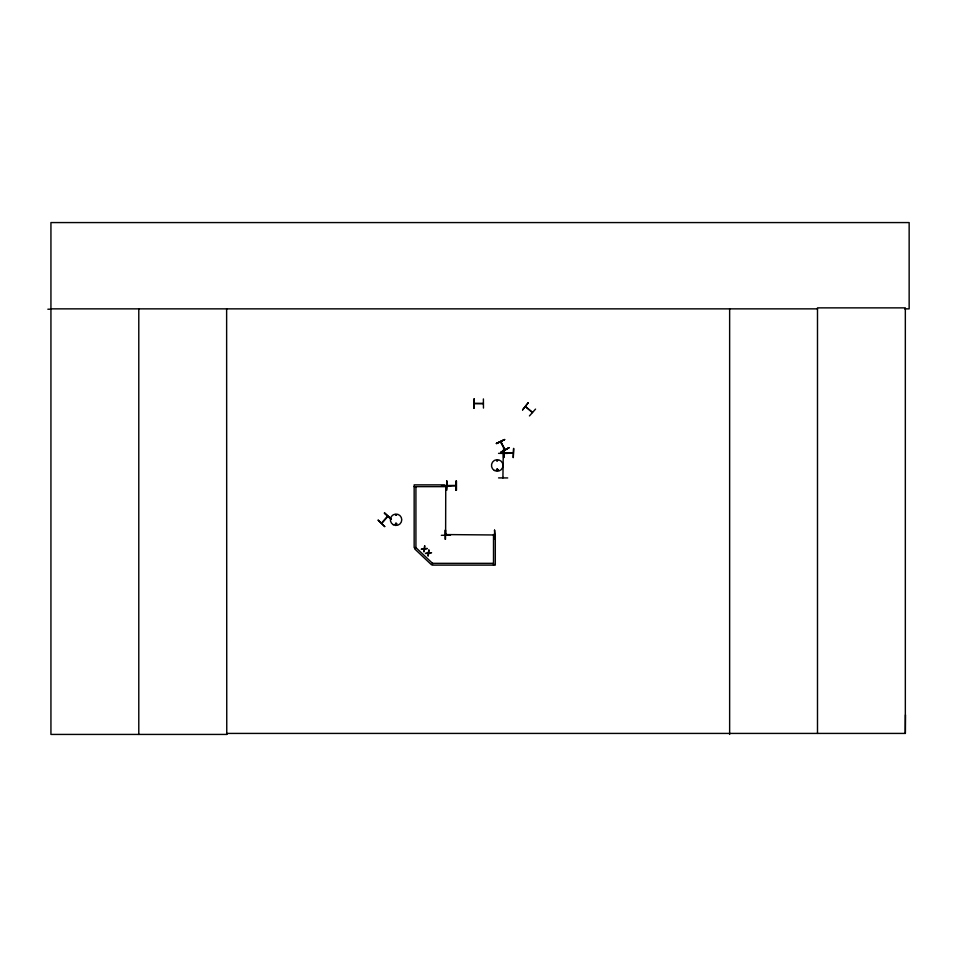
<?xml version="1.0" encoding="UTF-8"?>
<svg xmlns="http://www.w3.org/2000/svg" width="957" height="957" viewBox="0 0 957 957"><rect width="100%" height="100%" fill="white"/><g stroke="black" fill="none" stroke-linecap="round" stroke-linejoin="round"><path stroke-width="1.44" d="M904.676 308.86L909.15 308.86L909.15 222.574L50.936 222.574L50.936 734.426L226.761 734.426L226.642 733.421L905.334 733.421L905.466 714.915M525.584 406.629L532.367 412.611M532.511 412.276L525.501 406.689M396.509 515.129L395.576 515.022L396.557 514.89M395.456 524.041C397.287 522.343 396.007 525.644 395.6 524.316M496.755 460.712L497.688 460.461L497.03 461.095M496.396 469.504C498.501 472.925 497.64 466.346 496.539 470.138M497.855 469.887C496.803 467.471 496.396 471.801 497.796 469.731M445.699 486.383L446.118 487.017M446.106 535.035L446.058 534.245L445.651 534.975M503.286 453.451L502.904 477.854L503.274 477.376M500.403 441.799L505.021 449.742M446.118 535.13L446.106 534.341M474.253 403.34L483.393 403.34M513.179 452.793L504.231 452.697M445.591 534.568L494.374 534.975M493.668 534.532L494.542 534.52L493.74 534.987M384.558 512.94L391.126 519.316L384.307 513.227M381.556 523.024L387.429 516.302M387.872 516.493L381.855 523.288M529.448 415.924L535.549 409.106M446.07 487.209L446.07 486.192M496.372 443.414L504.698 439.586L496.36 443.378M496.527 443.713L504.638 439.478M500.834 441.632L504.746 449.91M500.882 452.051L508.992 447.804M395.839 523.18C393.853 526.099 398.746 523.826 396.066 523.216M483.201 403.758L474.217 403.663M443.94 485.737L450.484 486.168L441.333 486.204L450.484 486.096M445.567 530.154L445.495 539.293M494.542 530.154L495.032 535.37M445.687 534.568L446.417 534.508M445.795 534.927L446.524 534.879M450.484 535.13L441.333 535.322M494.613 539.293L494.602 530.154M498.549 453.355L507.7 453.391M498.549 477.902L507.7 477.938M47.85 309.219L50.936 309.207M50.936 308.86L817.493 308.86M483.393 398.925L483.464 408.077M504.136 453.104L512.988 452.697M504.04 457.518L503.908 448.378M513.179 457.518L513.646 448.378L513.311 457.518M455.999 481.108L455.999 490.247M446.943 485.522L455.807 485.426M456.022 485.833L447.039 485.929M414.154 486.646L444.634 486.646L444.634 484.864L414.154 484.864L414.154 547.619L415.924 547.619L432.755 563.541L431.535 564.833L414.704 548.911L415.924 547.619L415.924 486.646M493.513 563.338L432.54 563.338L432.54 565.108L495.295 565.108L495.295 534.628L493.513 534.628L493.513 565.108M445.627 534.927L445.747 486.288M384.535 512.964L391.425 518.981M500.822 441.715L504.973 449.658M445.101 530.154L445.161 539.305M905.334 733.421L905.334 307.867L817.493 307.867L817.493 733.421M729.641 308.86L729.641 734.426M503.573 448.378L503.573 457.518M474.229 398.925L474.182 408.077M456.465 481.108L456.465 490.247M446.716 481.108L446.716 490.247M226.63 308.86L226.761 734.426M138.789 308.86L138.789 734.426M424.693 545.861L424.035 548.624L421.247 549.246L423.951 549.21L423.939 551.938L424.597 549.139L427.348 548.517L424.681 548.54L424.693 545.861M428.892 550.06L428.234 552.823L425.434 553.445L428.138 553.409L428.126 556.137L428.796 553.325L431.547 552.715L428.88 552.739L428.892 550.06M494.566 534.879L493.68 534.927L494.47 534.879M378.182 520.177L384.726 526.577L378.182 520.177M528.264 402.682L522.594 409.883L528.264 402.682M508.933 447.697L501.061 452.386L508.933 447.697M474.253 398.925L473.739 408.077L474.253 398.925M446.847 481.108L446.345 490.247L446.847 481.108M456.118 490.247L456.118 481.108L456.058 490.247M393.219 524.699A5.706 5.706 0 0 0 401.773 519.759A5.706 5.706 0 0 0 393.219 514.818A5.706 5.706 0 0 0 393.219 524.699M494.362 470.461A5.79 5.79 0 0 0 503.035 465.449A5.79 5.79 0 0 0 494.362 460.449A5.79 5.79 0 0 0 494.362 470.461"/></g></svg>
